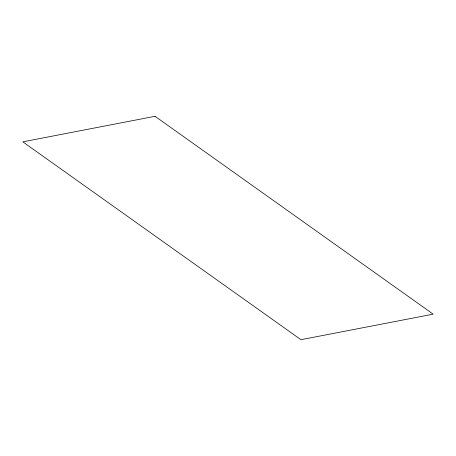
<?xml version="1.0" encoding="UTF-8"?>
<svg xmlns="http://www.w3.org/2000/svg" width="456" height="456" viewBox="0 0 456 456"><rect width="100%" height="100%" fill="white"/><g stroke="black" fill="none" stroke-linecap="round" stroke-linejoin="round"><path stroke-width="0.68" d="M155.04 116.297L22.8 141.844L300.96 339.703L433.2 314.155L155.04 116.297"/></g></svg>
